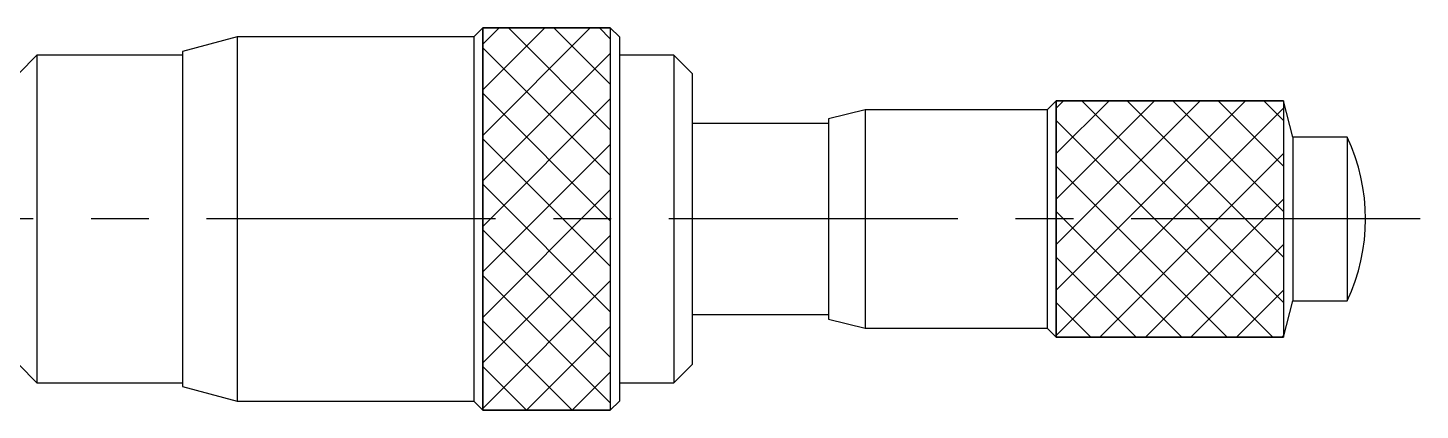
# Model space of a CAD drawing. Extents: x -3 to 373, y -8 to 262.
# Drawn here: x 108.6 to 185.1, y 236 to 257 of the extents above; entities that cross this region are included whole.
import ezdxf

# ---------------------------------------------------------------- set-up
doc = ezdxf.new("R2010")
doc.units = 0
doc.header["$LTSCALE"] = 0.5
doc.linetypes.add('CENTER', pattern=[50.8, 31.75, -6.35, 6.35, -6.35])
for name, color, linetype in [('MSM_CENTER', 1, 'CENTER'), ('MSM_CONTINUOUS', 7, 'CONTINUOUS'), ('MSM_NARROW', 5, 'CONTINUOUS')]:
    doc.layers.add(name, color=color, linetype=linetype)

msp = doc.modelspace()

# ---------------------------------------------------------------- linework, layer by layer
at = {"layer": 'MSM_CENTER'}
msp.add_line((185.094929, 246.5), (84.594929, 246.5), dxfattribs=at)
at = {"layer": 'MSM_CONTINUOUS'}
for p, q in [((120.094929, 256.5), (117.094929, 255.7)), ((133.094929, 256.5), (120.094929, 256.5)), ((120.094929, 256.5), (120.094929, 236.5)), ((133.594929, 257), (133.094929, 256.5)), ((133.094929, 256.5), (133.094929, 236.5)), ((133.594929, 257), (140.594929, 257)), ((133.594929, 236), (133.594929, 257)), ((141.094929, 256.5), (140.594929, 257)), ((140.594929, 257), (140.594929, 236)), ((141.094929, 256.5), (141.094929, 236.5)), ((117.094929, 255.7), (117.094929, 237.3)), ((109.094929, 255.5), (108.094929, 254.5)), ((117.094929, 255.5), (109.094929, 255.5)), ((109.094929, 255.5), (109.094929, 237.5)), ((144.094929, 255.5), (141.094929, 255.5)), ((145.094929, 254.5), (144.094929, 255.5)), ((144.094929, 255.5), (144.094929, 237.5)), ((145.094929, 254.5), (145.094929, 238.5)), ((154.594929, 252.5), (152.594929, 252)), ((164.594929, 252.5), (154.594929, 252.5)), ((154.594929, 252.5), (154.594929, 240.5)), ((165.094929, 253), (164.594929, 252.5)), ((164.594929, 252.5), (164.594929, 240.5)), ((165.094929, 253), (177.594929, 253)), ((165.094929, 240), (165.094929, 253)), ((178.094929, 251), (177.594929, 253)), ((177.594929, 253), (177.594929, 240)), ((152.594929, 251.75), (145.094929, 251.75)), ((152.594929, 252), (152.594929, 241)), ((181.081762, 251), (178.094929, 251)), ((178.094929, 251), (178.094929, 242)), ((181.081762, 251), (181.081762, 242)), ((177.594929, 240), (178.094929, 242)), ((178.094929, 242), (181.081762, 242)), ((145.094929, 241.25), (152.594929, 241.25)), ((152.594929, 241), (154.594929, 240.5)), ((154.594929, 240.5), (164.594929, 240.5)), ((164.594929, 240.5), (165.094929, 240)), ((177.594929, 240), (165.094929, 240)), ((108.094929, 238.5), (109.094929, 237.5)), ((144.094929, 237.5), (145.094929, 238.5)), ((109.094929, 237.5), (117.094929, 237.5)), ((117.094929, 237.3), (120.094929, 236.5)), ((141.094929, 237.5), (144.094929, 237.5)), ((120.094929, 236.5), (133.094929, 236.5)), ((133.094929, 236.5), (133.594929, 236)), ((140.594929, 236), (141.094929, 236.5)), ((140.594929, 236), (133.594929, 236))]:
    msp.add_line(p, q, dxfattribs=at)
msp.add_arc((171.594929, 246.5), 10.5, 334.623066, 25.3769134, dxfattribs=at)
at = {"layer": 'MSM_NARROW'}
for p, q in [((140.594929, 257), (133.594929, 257)), ((133.594929, 257), (133.594929, 236)), ((133.594929, 256.094929), (134.5, 257)), ((133.594929, 253.594929), (137, 257)), ((133.594929, 251.094929), (139.5, 257)), ((135, 257), (140.594929, 251.405071)), ((137.5, 257), (140.594929, 253.905071)), ((140, 257), (140.594929, 256.405071)), ((140.594929, 257), (140.594929, 236)), ((133.594929, 255.905071), (140.594929, 248.905071)), ((133.594929, 248.594929), (140.594929, 255.594929)), ((133.594929, 253.405071), (140.594929, 246.405071)), ((133.594929, 246.094929), (140.594929, 253.094929)), ((177.594929, 253), (165.094929, 253)), ((165.094929, 253), (165.094929, 240)), ((165.094929, 252.594929), (165.5, 253)), ((165.094929, 250.094929), (168, 253)), ((165.094929, 247.594929), (170.5, 253)), ((165.094929, 245.094929), (173, 253)), ((165.094929, 242.594929), (175.5, 253)), ((165.094929, 240.094929), (177.594929, 252.594929)), ((166.5, 253), (177.594929, 241.905071)), ((169, 253), (177.594929, 244.405071)), ((171.5, 253), (177.594929, 246.905071)), ((174, 253), (177.594929, 249.405071)), ((176.5, 253), (177.594929, 251.905071)), ((177.594929, 253), (177.594929, 240)), ((165.094929, 251.905071), (177, 240)), ((133.594929, 250.905071), (140.594929, 243.905071)), ((133.594929, 243.594929), (140.594929, 250.594929)), ((165.094929, 249.405071), (174.5, 240)), ((167.5, 240), (177.594929, 250.094929)), ((133.594929, 248.405071), (140.594929, 241.405071)), ((133.594929, 241.094929), (140.594929, 248.094929)), ((170, 240), (177.594929, 247.594929)), ((165.094929, 246.905071), (172, 240)), ((133.594929, 245.905071), (140.594929, 238.905071)), ((133.594929, 238.594929), (140.594929, 245.594929)), ((172.5, 240), (177.594929, 245.094929)), ((165.094929, 244.405071), (169.5, 240)), ((133.594929, 243.405071), (140.594929, 236.405071)), ((133.594929, 236.094929), (140.594929, 243.094929)), ((175, 240), (177.594929, 242.594929)), ((165.094929, 241.905071), (167, 240)), ((133.594929, 240.905071), (138.5, 236)), ((136, 236), (140.594929, 240.594929)), ((165.094929, 240), (177.594929, 240)), ((177.5, 240), (177.594929, 240.094929)), ((133.594929, 238.405071), (136, 236)), ((138.5, 236), (140.594929, 238.094929)), ((133.594929, 236), (140.594929, 236))]:
    msp.add_line(p, q, dxfattribs=at)

doc.saveas('drawing.dxf')
